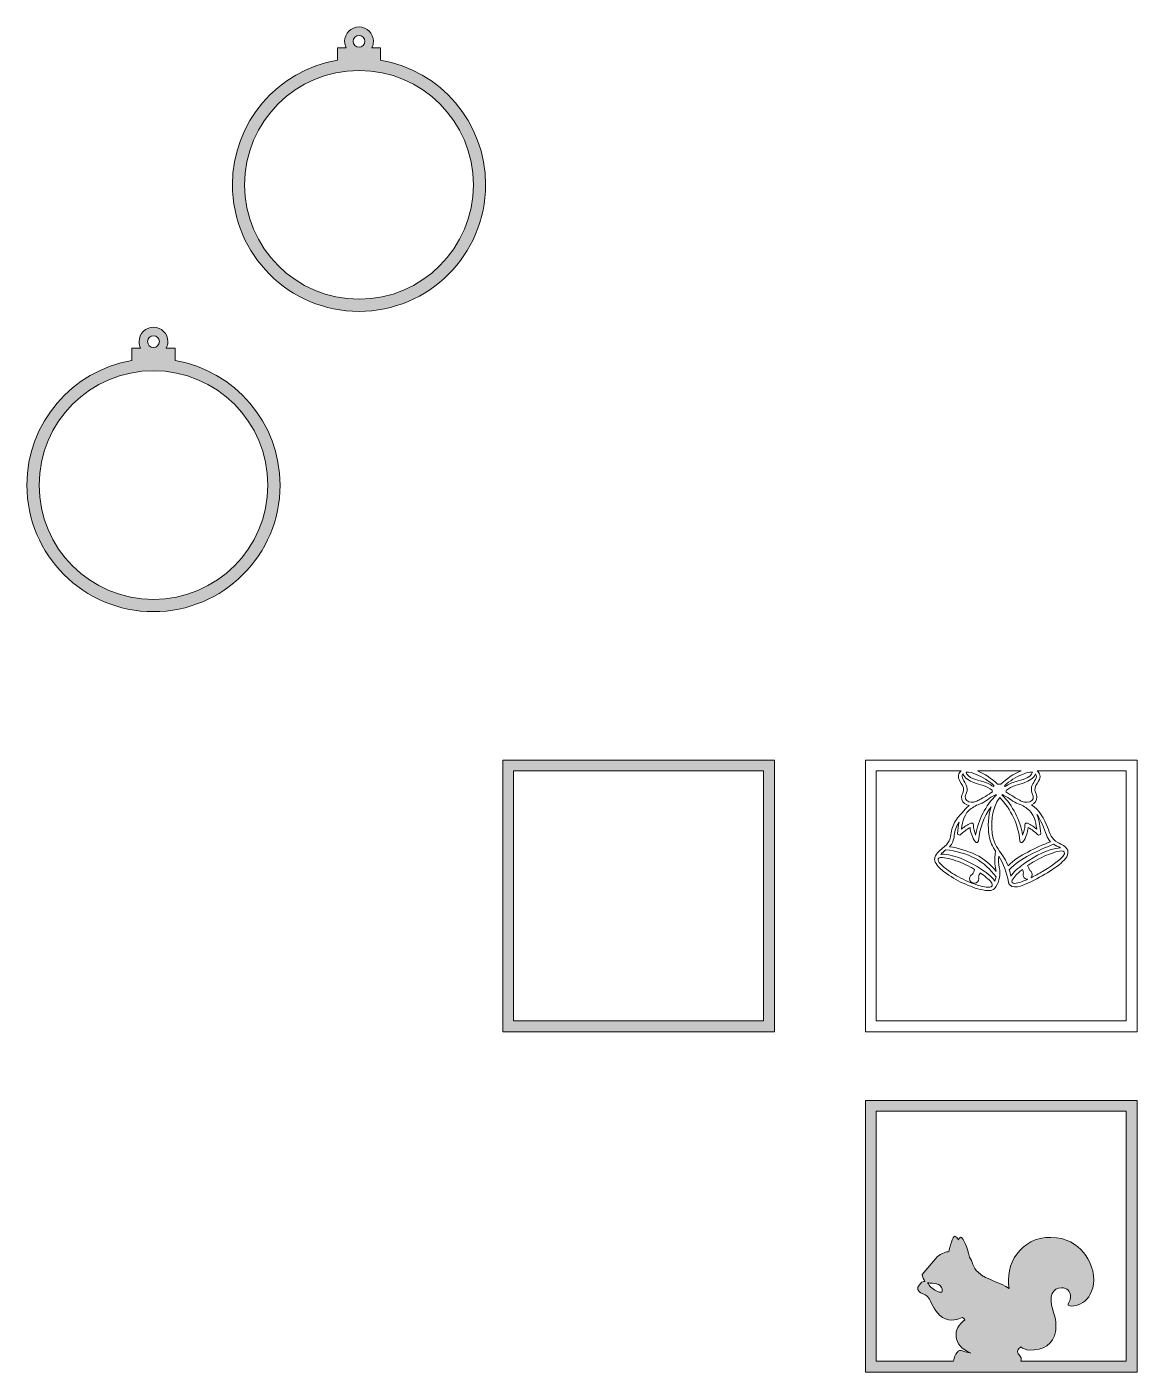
# Model space of a CAD drawing. Header units: inches. Extents: x -622 to 6982, y -2318 to 2869.
# Drawn here: x -622 to 3382, y -2318 to 2534 of the extents above; entities that cross this region are included whole.
import ezdxf

# ---------------------------------------------------------------- set-up
doc = ezdxf.new("R2010")
doc.units = ezdxf.units.IN
doc.header["$MEASUREMENT"] = 0
doc.layers.add('Layer 1', color=7, linetype='Continuous')

msp = doc.modelspace()

# ---------------------------------------------------------------- hatches: boundary and pattern name
at = {"layer": 'Layer 1', "true_color": 0x2a2844}
h = msp.add_hatch(color=179, dxfattribs=at)
h.dxf.hatch_style = 2
edge = h.paths.add_edge_path()
edge.add_spline(control_points=[(653.7, 2414.5), (653.7, 2414.5), (653.7, 2458.9), (653.7, 2458.9), (653.7, 2458.9), (622.1, 2458.9), (622.1, 2458.9), (625.7, 2466), (627.7, 2474), (627.7, 2482.5), (627.7, 2511.2), (604.5, 2534.4), (575.8, 2534.4), (547.2, 2534.4), (523.9, 2511.2), (523.9, 2482.5), (523.9, 2474), (526, 2466), (529.6, 2458.9), (529.6, 2458.9), (498, 2458.9), (498, 2458.9), (498, 2458.9), (498, 2414.5), (498, 2414.5), (283, 2377.6), (119.4, 2190.3), (119.4, 1964.8), (119.4, 1712.7), (323.8, 1508.4), (575.8, 1508.4), (827.9, 1508.4), (1032.2, 1712.7), (1032.2, 1964.8), (1032.2, 2190.3), (868.7, 2377.6), (653.7, 2414.5)], knot_values=[0, 0, 0, 0, 1, 1, 1, 2, 2, 2, 3, 3, 3, 4, 4, 4, 5, 5, 5, 6, 6, 6, 7, 7, 7, 8, 8, 8, 9, 9, 9, 10, 10, 10, 11, 11, 11, 12, 12, 12, 12], degree=3, periodic=1)
edge = h.paths.add_edge_path()
edge.add_spline(control_points=[(575.8, 2503.7), (587.6, 2503.7), (597.1, 2494.2), (597.1, 2482.5), (597.1, 2470.8), (587.6, 2461.3), (575.8, 2461.3), (564.1, 2461.3), (554.6, 2470.8), (554.6, 2482.5), (554.6, 2494.2), (564.1, 2503.7), (575.8, 2503.7)], knot_values=[0, 0, 0, 0, 1, 1, 1, 2, 2, 2, 3, 3, 3, 4, 4, 4, 4], degree=3, periodic=1)
edge = h.paths.add_edge_path()
edge.add_spline(control_points=[(575.8, 1552.4), (348, 1552.4), (163.3, 1737.1), (163.3, 1964.9), (163.3, 2192.7), (348, 2377.4), (575.8, 2377.4), (803.7, 2377.4), (988.3, 2192.7), (988.3, 1964.9), (988.3, 1737.1), (803.7, 1552.4), (575.8, 1552.4)], knot_values=[0, 0, 0, 0, 1, 1, 1, 2, 2, 2, 3, 3, 3, 4, 4, 4, 4], degree=3, periodic=1)
h = msp.add_hatch(color=179, dxfattribs=at)
h.dxf.hatch_style = 2
edge = h.paths.add_edge_path()
edge.add_spline(control_points=[(-87.7, 1331.4), (-87.7, 1331.4), (-87.7, 1375.7), (-87.7, 1375.7), (-87.7, 1375.7), (-119.3, 1375.7), (-119.3, 1375.7), (-115.7, 1382.8), (-113.7, 1390.8), (-113.7, 1399.3), (-113.7, 1428), (-136.9, 1451.2), (-165.5, 1451.2), (-194.2, 1451.2), (-217.4, 1428), (-217.4, 1399.3), (-217.4, 1390.8), (-215.4, 1382.8), (-211.8, 1375.7), (-211.8, 1375.7), (-243.4, 1375.7), (-243.4, 1375.7), (-243.4, 1375.7), (-243.4, 1331.4), (-243.4, 1331.4), (-458.4, 1294.4), (-621.9, 1107.1), (-621.9, 881.6), (-621.9, 629.5), (-417.6, 425.2), (-165.5, 425.2), (86.5, 425.2), (290.9, 629.5), (290.9, 881.6), (290.9, 1107.1), (127.3, 1294.4), (-87.7, 1331.4)], knot_values=[0, 0, 0, 0, 1, 1, 1, 2, 2, 2, 3, 3, 3, 4, 4, 4, 5, 5, 5, 6, 6, 6, 7, 7, 7, 8, 8, 8, 9, 9, 9, 10, 10, 10, 11, 11, 11, 12, 12, 12, 12], degree=3, periodic=1)
edge = h.paths.add_edge_path()
edge.add_spline(control_points=[(-165.5, 1420.6), (-153.8, 1420.6), (-144.3, 1411), (-144.3, 1399.3), (-144.3, 1387.6), (-153.8, 1378.1), (-165.5, 1378.1), (-177.3, 1378.1), (-186.8, 1387.6), (-186.8, 1399.3), (-186.8, 1411), (-177.3, 1420.6), (-165.5, 1420.6)], knot_values=[0, 0, 0, 0, 1, 1, 1, 2, 2, 2, 3, 3, 3, 4, 4, 4, 4], degree=3, periodic=1)
edge = h.paths.add_edge_path()
edge.add_spline(control_points=[(-165.5, 469.2), (-393.4, 469.2), (-578, 653.9), (-578, 881.7), (-578, 1109.5), (-393.4, 1294.2), (-165.5, 1294.2), (62.3, 1294.2), (247, 1109.5), (247, 881.7), (247, 653.9), (62.3, 469.2), (-165.5, 469.2)], knot_values=[0, 0, 0, 0, 1, 1, 1, 2, 2, 2, 3, 3, 3, 4, 4, 4, 4], degree=3, periodic=1)
at = {"layer": 'Layer 1', "true_color": 0x3e9984}
h = msp.add_hatch(color=125, dxfattribs=at)
h.dxf.hatch_style = 2
h.paths.add_polyline_path([(1094.2, -110.2), (1094.2, -1089.8), (2073.8, -1089.8), (2073.8, -110.2)])
h.paths.add_polyline_path([(2034.8, -1050.8), (1133.2, -1050.8), (1133.2, -149.2), (2034.8, -149.2)])
at = {"layer": 'Layer 1', "true_color": 0xa3d5f2}
h = msp.add_hatch(color=141, dxfattribs=at)
h.dxf.hatch_style = 2
h.paths.add_polyline_path([(2402.2, -1338.1), (2402.2, -2317.7), (3381.8, -2317.7), (3381.8, -1338.1)])
edge = h.paths.add_edge_path()
edge.add_spline(control_points=[(3342.8, -2278.7), (3342.8, -2278.7), (2962, -2278.7), (2962, -2278.7), (2963.2, -2276.4), (2963.6, -2273.6), (2963.8, -2270.1), (2964.6, -2258.9), (2946.1, -2252.1), (2951.7, -2239.2), (2953.7, -2234.7), (2957.4, -2230.7), (2962.1, -2226.9), (2970.1, -2232.6), (2980.2, -2237.3), (2992.5, -2238.1), (3044.2, -2241.4), (3080.6, -2214.9), (3087.2, -2172), (3090.6, -2150), (3089.7, -2129.1), (3078.1, -2093.6), (3061.8, -2044.3), (3077.3, -2012.3), (3109.2, -2013.4), (3130.1, -2014.1), (3141.1, -2024.4), (3142.2, -2046.5), (3143, -2061.6), (3128.3, -2074.4), (3133.5, -2076.6), (3164.6, -2089.5), (3231.9, -2058.4), (3224.8, -1970.5), (3221.5, -1929.7), (3181.9, -1832.8), (3071.2, -1831.7), (2960.5, -1830.6), (2903.3, -1931.9), (2920.9, -2016.7), (2889.4, -1992.9), (2841.4, -1987), (2808.2, -1957.6), (2789.4, -1940.9), (2788.5, -1916.9), (2777, -1903.2), (2768.3, -1862.6), (2756.2, -1837.4), (2748.2, -1832.2), (2744.4, -1829.7), (2741, -1833.7), (2738, -1840.7), (2733.4, -1834.1), (2728.9, -1829.2), (2724.8, -1827.6), (2717.2, -1824.6), (2705.7, -1868.6), (2703.3, -1883.3), (2696.9, -1882.9), (2676.6, -1888.1), (2661, -1902.3), (2661, -1902.3), (2606.7, -1965.8), (2606.7, -1965.8), (2606.7, -1971.2), (2612.9, -1985.5), (2616.2, -1990.8), (2609, -1990), (2602.8, -1995.1), (2596.8, -2002.5), (2585.9, -2015.6), (2592.2, -2025.3), (2601, -2031.3), (2609.8, -2037.4), (2624.7, -2038.7), (2633.5, -2055.1), (2642.2, -2071.5), (2652.8, -2103.7), (2680.6, -2120.5), (2709.5, -2138), (2739.5, -2127.1), (2750.5, -2121.3), (2753.1, -2119.9), (2757.4, -2123.5), (2761, -2129.3), (2715, -2159.9), (2715, -2222.6), (2782.2, -2249.1), (2782.2, -2249.1), (2767.8, -2248), (2746.9, -2240.3), (2733.6, -2235.4), (2719.4, -2267.4), (2720.3, -2278.7), (2720.3, -2278.7), (2441.2, -2278.7), (2441.2, -2278.7), (2441.2, -2278.7), (2441.2, -1377.1), (2441.2, -1377.1), (2441.2, -1377.1), (3342.8, -1377.1), (3342.8, -1377.1), (3342.8, -1377.1), (3342.8, -2278.7), (3342.8, -2278.7)], knot_values=[0, 0, 0, 0, 1, 1, 1, 2, 2, 2, 3, 3, 3, 4, 4, 4, 5, 5, 5, 6, 6, 6, 7, 7, 7, 8, 8, 8, 9, 9, 9, 10, 10, 10, 11, 11, 11, 12, 12, 12, 13, 13, 13, 14, 14, 14, 15, 15, 15, 16, 16, 16, 17, 17, 17, 18, 18, 18, 19, 19, 19, 20, 20, 20, 21, 21, 21, 22, 22, 22, 23, 23, 23, 24, 24, 24, 25, 25, 25, 26, 26, 26, 27, 27, 27, 28, 28, 28, 29, 29, 29, 30, 30, 30, 31, 31, 31, 32, 32, 32, 33, 33, 33, 34, 34, 34, 35, 35, 35, 35], degree=3, periodic=1)
edge = h.paths.add_edge_path()
edge.add_spline(control_points=[(2677.5, -2029.7), (2665.3, -2031.1), (2649.5, -2021.5), (2637.8, -2011.8), (2631.7, -2006.8), (2632.9, -2001), (2626.5, -1995.6), (2631.7, -1996.6), (2638.1, -1997), (2643.4, -1997.3), (2653.4, -1997.7), (2665.3, -1998.8), (2671.8, -2005.7), (2678.6, -2013.1), (2680.3, -2025.5), (2677.5, -2029.7)], knot_values=[0, 0, 0, 0, 1, 1, 1, 2, 2, 2, 3, 3, 3, 4, 4, 4, 5, 5, 5, 5], degree=3, periodic=1)

# ---------------------------------------------------------------- linework, layer by layer
at = {"layer": 'Layer 1', "lineweight": 0}
for points in [[(1094.2, -110.2), (1094.2, -1089.8), (2073.8, -1089.8), (2073.8, -110.2), (1094.2, -110.2)], [(2402.2, -110.2), (2402.2, -1089.8), (3381.8, -1089.8), (3381.8, -110.2), (2402.2, -110.2)], [(2034.8, -1050.8), (1133.2, -1050.8), (1133.2, -149.2), (2034.8, -149.2), (2034.8, -1050.8)], [(2402.2, -1338.1), (2402.2, -2317.7), (3381.8, -2317.7), (3381.8, -1338.1), (2402.2, -1338.1)]]:
    msp.add_lwpolyline(points, dxfattribs=at)
for points, knots in [([(653.7, 2414.5), (653.7, 2414.5), (653.7, 2458.9), (653.7, 2458.9), (653.7, 2458.9), (622.1, 2458.9), (622.1, 2458.9), (625.7, 2466), (627.7, 2474), (627.7, 2482.5), (627.7, 2511.2), (604.5, 2534.4), (575.8, 2534.4), (547.2, 2534.4), (523.9, 2511.2), (523.9, 2482.5), (523.9, 2474), (526, 2466), (529.6, 2458.9), (529.6, 2458.9), (498, 2458.9), (498, 2458.9), (498, 2458.9), (498, 2414.5), (498, 2414.5), (283, 2377.6), (119.4, 2190.3), (119.4, 1964.8), (119.4, 1712.7), (323.8, 1508.4), (575.8, 1508.4), (827.9, 1508.4), (1032.2, 1712.7), (1032.2, 1964.8), (1032.2, 2190.3), (868.7, 2377.6), (653.7, 2414.5)], [0, 0, 0, 0, 1, 1, 1, 2, 2, 2, 3, 3, 3, 4, 4, 4, 5, 5, 5, 6, 6, 6, 7, 7, 7, 8, 8, 8, 9, 9, 9, 10, 10, 10, 11, 11, 11, 12, 12, 12, 12]), ([(575.8, 2503.7), (587.6, 2503.7), (597.1, 2494.2), (597.1, 2482.5), (597.1, 2470.8), (587.6, 2461.3), (575.8, 2461.3), (564.1, 2461.3), (554.6, 2470.8), (554.6, 2482.5), (554.6, 2494.2), (564.1, 2503.7), (575.8, 2503.7)], [0, 0, 0, 0, 1, 1, 1, 2, 2, 2, 3, 3, 3, 4, 4, 4, 4]), ([(575.8, 1552.4), (348, 1552.4), (163.3, 1737.1), (163.3, 1964.9), (163.3, 2192.7), (348, 2377.4), (575.8, 2377.4), (803.7, 2377.4), (988.3, 2192.7), (988.3, 1964.9), (988.3, 1737.1), (803.7, 1552.4), (575.8, 1552.4)], [0, 0, 0, 0, 1, 1, 1, 2, 2, 2, 3, 3, 3, 4, 4, 4, 4]), ([(-87.7, 1331.4), (-87.7, 1331.4), (-87.7, 1375.7), (-87.7, 1375.7), (-87.7, 1375.7), (-119.3, 1375.7), (-119.3, 1375.7), (-115.7, 1382.8), (-113.7, 1390.8), (-113.7, 1399.3), (-113.7, 1428), (-136.9, 1451.2), (-165.5, 1451.2), (-194.2, 1451.2), (-217.4, 1428), (-217.4, 1399.3), (-217.4, 1390.8), (-215.4, 1382.8), (-211.8, 1375.7), (-211.8, 1375.7), (-243.4, 1375.7), (-243.4, 1375.7), (-243.4, 1375.7), (-243.4, 1331.4), (-243.4, 1331.4), (-458.4, 1294.4), (-621.9, 1107.1), (-621.9, 881.6), (-621.9, 629.5), (-417.6, 425.2), (-165.5, 425.2), (86.5, 425.2), (290.9, 629.5), (290.9, 881.6), (290.9, 1107.1), (127.3, 1294.4), (-87.7, 1331.4)], [0, 0, 0, 0, 1, 1, 1, 2, 2, 2, 3, 3, 3, 4, 4, 4, 5, 5, 5, 6, 6, 6, 7, 7, 7, 8, 8, 8, 9, 9, 9, 10, 10, 10, 11, 11, 11, 12, 12, 12, 12]), ([(-165.5, 1420.6), (-153.8, 1420.6), (-144.3, 1411), (-144.3, 1399.3), (-144.3, 1387.6), (-153.8, 1378.1), (-165.5, 1378.1), (-177.3, 1378.1), (-186.8, 1387.6), (-186.8, 1399.3), (-186.8, 1411), (-177.3, 1420.6), (-165.5, 1420.6)], [0, 0, 0, 0, 1, 1, 1, 2, 2, 2, 3, 3, 3, 4, 4, 4, 4]), ([(-165.5, 469.2), (-393.4, 469.2), (-578, 653.9), (-578, 881.7), (-578, 1109.5), (-393.4, 1294.2), (-165.5, 1294.2), (62.3, 1294.2), (247, 1109.5), (247, 881.7), (247, 653.9), (62.3, 469.2), (-165.5, 469.2)], [0, 0, 0, 0, 1, 1, 1, 2, 2, 2, 3, 3, 3, 4, 4, 4, 4]), ([(3342.8, -1050.8), (3342.8, -1050.8), (2441.2, -1050.8), (2441.2, -1050.8), (2441.2, -1050.8), (2441.2, -149.2), (2441.2, -149.2), (2441.2, -149.2), (2747.8, -149.2), (2747.8, -149.2), (2737.6, -157.1), (2733.6, -170.4), (2742.8, -186.5), (2749, -197.1), (2757.7, -206.3), (2755.7, -219.7), (2754.6, -227.8), (2749.5, -234.9), (2748.8, -243.2), (2747.6, -256.6), (2756.2, -266.8), (2768.2, -271.6), (2771, -272.8), (2773.8, -273.6), (2776.7, -274.2), (2772.1, -277.4), (2767.7, -281), (2763.8, -285), (2759.3, -289.5), (2755.6, -294.5), (2752.4, -299.8), (2739.5, -311.4), (2728.5, -325.1), (2720.9, -340.8), (2712.7, -357.6), (2711.5, -374.6), (2707.4, -392.5), (2704.5, -405.2), (2696.5, -414), (2687.5, -422), (2687.1, -422.3), (2686.7, -422.6), (2686.4, -423), (2673.2, -434.3), (2658, -444.2), (2652.5, -461.8), (2652.1, -462.9), (2652.1, -463.9), (2652.3, -464.8), (2650.9, -469.8), (2652, -476.1), (2656.7, -483.6), (2665.8, -498.2), (2680.5, -509.5), (2694.3, -519.4), (2715.8, -534.9), (2739.3, -547.7), (2763.6, -558.3), (2786.2, -568.2), (2810.1, -577.1), (2834.8, -580), (2847, -581.4), (2863.5, -582.1), (2870.9, -570.2), (2871.4, -569.4), (2871.6, -568.7), (2871.8, -567.9), (2871.8, -567.8), (2871.9, -567.7), (2871.9, -567.5), (2886, -546.4), (2890.1, -522.2), (2884.6, -497.5), (2881.4, -483.2), (2881.9, -470.1), (2882.9, -456.5), (2901.6, -485.7), (2911.4, -515.8), (2918, -550.3), (2918.1, -550.7), (2918.3, -551.1), (2918.4, -551.5), (2918.5, -552.6), (2918.8, -553.8), (2919.1, -555.1), (2919.2, -556), (2919.5, -557.1), (2920.2, -558.1), (2920.8, -559.3), (2921.5, -560), (2922.3, -560.6), (2940.2, -579.5), (2983.5, -556), (3000.9, -547.8), (3027.2, -535.5), (3052.6, -520.8), (3076.7, -504.6), (3093.3, -493.3), (3110.9, -481), (3123.7, -465.2), (3130.7, -456.6), (3133.4, -447.8), (3131.8, -440.8), (3132.4, -439.2), (3132.4, -437.5), (3131.6, -435.6), (3124.4, -420.6), (3109.9, -414.8), (3095.9, -407.6), (3072.3, -395.6), (3068, -375.3), (3058.6, -352.5), (3046.8, -323.6), (3028.8, -288.9), (3000.7, -271.8), (3000.8, -271.7), (3001, -271.7), (3001.1, -271.6), (3013.2, -266.8), (3021.6, -256.6), (3020.5, -243.2), (3019.9, -234.9), (3014.9, -227.8), (3013.6, -219.7), (3011.4, -206.6), (3020.4, -196.9), (3026.5, -186.5), (3035.9, -170.3), (3031.8, -157.1), (3021.6, -149.2), (3021.6, -149.2), (3342.8, -149.2), (3342.8, -149.2), (3342.8, -149.2), (3342.8, -1050.8), (3342.8, -1050.8)], [0, 0, 0, 0, 1, 1, 1, 2, 2, 2, 3, 3, 3, 4, 4, 4, 5, 5, 5, 6, 6, 6, 7, 7, 7, 8, 8, 8, 9, 9, 9, 10, 10, 10, 11, 11, 11, 12, 12, 12, 13, 13, 13, 14, 14, 14, 15, 15, 15, 16, 16, 16, 17, 17, 17, 18, 18, 18, 19, 19, 19, 20, 20, 20, 21, 21, 21, 22, 22, 22, 23, 23, 23, 24, 24, 24, 25, 25, 25, 26, 26, 26, 27, 27, 27, 28, 28, 28, 29, 29, 29, 30, 30, 30, 31, 31, 31, 32, 32, 32, 33, 33, 33, 34, 34, 34, 35, 35, 35, 36, 36, 36, 37, 37, 37, 38, 38, 38, 39, 39, 39, 40, 40, 40, 41, 41, 41, 42, 42, 42, 43, 43, 43, 44, 44, 44, 45, 45, 45, 45]), ([(2765.8, -200.4), (2761.2, -188.9), (2742.9, -171.3), (2753.8, -159.8), (2759.5, -175.9), (2777.4, -185.5), (2792.8, -191.3), (2815.2, -199.7), (2840.8, -202.5), (2858.7, -219.1), (2859, -220.9), (2859.5, -222.6), (2860.4, -224.2), (2852.1, -229.9), (2843.7, -235.5), (2835.4, -241), (2828.5, -244.8), (2821.7, -248.6), (2814.8, -252.4), (2810.2, -255), (2805.3, -257.5), (2800.4, -260.1), (2795.1, -261.7), (2789.6, -262.6), (2783.9, -262.2), (2771, -261.3), (2760, -255.2), (2762.3, -240.6), (2763.1, -236.1), (2765.7, -231.9), (2766.9, -227.5), (2769.7, -217.9), (2769.5, -209.7), (2765.8, -200.4)], [0, 0, 0, 0, 1, 1, 1, 2, 2, 2, 3, 3, 3, 4, 4, 4, 5, 5, 5, 6, 6, 6, 7, 7, 7, 8, 8, 8, 9, 9, 9, 10, 10, 10, 11, 11, 11, 11]), ([(2800.9, -161.6), (2825, -171.3), (2846.8, -185.4), (2865.9, -202.8), (2864.7, -203.7), (2863.7, -204.7), (2862.8, -205.8), (2851.3, -196.8), (2837.7, -191.8), (2823.6, -187.5), (2806.6, -182.3), (2769.1, -175.5), (2765.3, -153.8), (2776.9, -151.6), (2790.7, -157.5), (2800.9, -161.6)], [0, 0, 0, 0, 1, 1, 1, 2, 2, 2, 3, 3, 3, 4, 4, 4, 5, 5, 5, 5]), ([(2890.6, -197.2), (2888.7, -196.9), (2886.7, -196.7), (2884.7, -196.7), (2882.6, -196.7), (2880.7, -196.9), (2878.8, -197.2), (2858, -177.5), (2832.9, -159.7), (2805.7, -149.2), (2805.7, -149.2), (2963.5, -149.2), (2963.5, -149.2), (2936.4, -159.7), (2911.3, -177.5), (2890.6, -197.2)], [0, 0, 0, 0, 1, 1, 1, 2, 2, 2, 3, 3, 3, 4, 4, 4, 5, 5, 5, 5]), ([(2903.5, -202.8), (2922.6, -185.4), (2944.4, -171.3), (2968.4, -161.6), (2978.5, -157.6), (2992.4, -151.7), (3004.1, -153.8), (3000.2, -175.5), (2962.6, -182.4), (2945.8, -187.5), (2931.7, -191.8), (2918, -196.8), (2906.6, -205.8), (2905.7, -204.7), (2904.6, -203.7), (2903.5, -202.8)], [0, 0, 0, 0, 1, 1, 1, 2, 2, 2, 3, 3, 3, 4, 4, 4, 5, 5, 5, 5]), ([(3002.4, -227.5), (3003.7, -231.8), (3006.2, -236.2), (3007, -240.6), (3009.7, -255.2), (2998.1, -261.3), (2985.5, -262.2), (2979, -262.6), (2972.8, -261.5), (2966.8, -259.4), (2963.3, -257.6), (2959.8, -255.7), (2956.4, -253.8), (2950.1, -250.3), (2943.7, -246.8), (2937.3, -243.2), (2927.8, -237), (2918.4, -230.6), (2909, -224.2), (2909.8, -222.6), (2910.4, -220.9), (2910.7, -219.1), (2928.6, -202.4), (2954.2, -199.7), (2976.5, -191.3), (2991.9, -185.5), (3009.9, -175.9), (3015.5, -159.8), (3026.4, -171.3), (3008.2, -188.9), (3003.6, -200.4), (2999.8, -209.7), (2999.6, -218), (3002.4, -227.5)], [0, 0, 0, 0, 1, 1, 1, 2, 2, 2, 3, 3, 3, 4, 4, 4, 5, 5, 5, 6, 6, 6, 7, 7, 7, 8, 8, 8, 9, 9, 9, 10, 10, 10, 11, 11, 11, 11]), ([(2783.9, -284.9), (2789.9, -280.8), (2796, -276.9), (2802.2, -273.2), (2820.7, -268.4), (2838.7, -256.1), (2854.9, -244.4), (2861, -241.2), (2867, -238), (2873, -234.7), (2873.5, -234.9), (2874, -235.1), (2874.4, -235.2), (2834.9, -275), (2809.1, -325.8), (2799.6, -380.8), (2794.6, -369.1), (2791.8, -356.8), (2791.4, -343.5), (2791.3, -338.4), (2786.2, -335.9), (2781.8, -338), (2769.8, -343.7), (2758.9, -350.6), (2748.8, -358.8), (2752, -330.5), (2759, -302.2), (2783.9, -284.9)], [0, 0, 0, 0, 1, 1, 1, 2, 2, 2, 3, 3, 3, 4, 4, 4, 5, 5, 5, 6, 6, 6, 7, 7, 7, 8, 8, 8, 9, 9, 9, 9]), ([(2986.9, -338), (2982.5, -335.9), (2977.4, -338.4), (2977.2, -343.5), (2976.8, -356.8), (2974.1, -369.1), (2969.1, -380.8), (2959.6, -325.8), (2933.8, -275.2), (2894.4, -235.4), (2894.9, -235.2), (2895.4, -235), (2895.9, -234.9), (2902.5, -238.5), (2909.3, -242), (2916, -245.5), (2931.5, -256.7), (2948.6, -268.1), (2966.1, -272.9), (2972.5, -276.7), (2978.7, -280.7), (2984.7, -284.9), (3009.6, -302.4), (3016.7, -330.4), (3019.8, -358.8), (3009.8, -350.6), (2998.9, -343.7), (2986.9, -338)], [0, 0, 0, 0, 1, 1, 1, 2, 2, 2, 3, 3, 3, 4, 4, 4, 5, 5, 5, 6, 6, 6, 7, 7, 7, 8, 8, 8, 9, 9, 9, 9]), ([(2800, -451.4), (2770.2, -437.8), (2737.8, -426.8), (2705, -422.5), (2710.1, -417.5), (2714.4, -411.9), (2717.1, -405), (2722.9, -389.7), (2722.1, -372.9), (2727.7, -357.5), (2730.8, -349.1), (2734.9, -341.3), (2739.7, -334), (2736.8, -347.4), (2735.5, -361.3), (2734.5, -374.5), (2734, -380.2), (2741.7, -382.8), (2745.5, -379.1), (2755.7, -368.9), (2766.9, -360.5), (2779.3, -353.7), (2781.4, -371.9), (2787.4, -388.8), (2797.7, -404.4), (2801.4, -409.9), (2809, -407.4), (2809.7, -401.1), (2814, -356.6), (2829.9, -314.5), (2855.1, -278.4), (2844, -311.9), (2843, -349.9), (2848.1, -383), (2851.4, -405.2), (2860, -421.7), (2871.3, -439.2), (2870.3, -454.1), (2866.9, -469.6), (2868.7, -484.5), (2869.8, -493.9), (2872.8, -502.6), (2874, -511.8), (2852.7, -487.8), (2829.4, -464.8), (2800, -451.4)], [0, 0, 0, 0, 1, 1, 1, 2, 2, 2, 3, 3, 3, 4, 4, 4, 5, 5, 5, 6, 6, 6, 7, 7, 7, 8, 8, 8, 9, 9, 9, 10, 10, 10, 11, 11, 11, 12, 12, 12, 13, 13, 13, 14, 14, 14, 15, 15, 15, 15]), ([(3019.9, -306.7), (3036.1, -328.6), (3046.4, -357.3), (3055, -379.7), (3058.6, -389), (3063, -397.4), (3069.4, -404.5), (3041.4, -415.1), (3014.4, -428.3), (2987.6, -441.8), (2961.4, -455), (2937, -471.2), (2916.4, -492), (2912.9, -482.6), (2908.8, -473.4), (2903.6, -464.8), (2889.3, -441.1), (2869.5, -420.4), (2863, -392.9), (2852.1, -346.8), (2856.3, -284.5), (2886.2, -245.3), (2927.4, -287.4), (2953.3, -342.2), (2959, -401.1), (2959.6, -407.4), (2967.3, -409.9), (2971, -404.4), (2981.3, -388.8), (2987.3, -371.9), (2989.3, -353.7), (3001.8, -360.5), (3013, -368.9), (3023.2, -379.1), (3026.9, -382.8), (3034.6, -380.3), (3034.2, -374.5), (3032.4, -351.9), (3029.9, -327.4), (3019.9, -306.7)], [0, 0, 0, 0, 1, 1, 1, 2, 2, 2, 3, 3, 3, 4, 4, 4, 5, 5, 5, 6, 6, 6, 7, 7, 7, 8, 8, 8, 9, 9, 9, 10, 10, 10, 11, 11, 11, 12, 12, 12, 13, 13, 13, 13]), ([(2819.7, -504.1), (2781, -478.5), (2732.6, -454), (2685.6, -450), (2681.5, -449.7), (2677.3, -449.8), (2673.5, -450.4), (2678.6, -444.3), (2685.1, -439.2), (2691.6, -434.1), (2727.8, -436.6), (2766.1, -448.9), (2798.5, -464.9), (2828.6, -479.7), (2851.8, -505.6), (2873.4, -530.7), (2872.4, -536.2), (2870.8, -541.6), (2868.6, -546.7), (2858.1, -528.5), (2831.3, -511.8), (2819.7, -504.1)], [0, 0, 0, 0, 1, 1, 1, 2, 2, 2, 3, 3, 3, 4, 4, 4, 5, 5, 5, 6, 6, 6, 7, 7, 7, 7]), ([(2978.2, -481.3), (2960.5, -493.6), (2942.9, -507.4), (2929.5, -524.4), (2928.6, -525.7), (2927.6, -527), (2926.6, -528.3), (2925, -520.8), (2923.1, -513.3), (2920.9, -505.9), (2941.8, -483.4), (2966.8, -466.6), (2994.1, -452.9), (3022.4, -438.7), (3050.9, -424.6), (3080.7, -413.9), (3088.4, -418.7), (3097.4, -422), (3105.2, -426.6), (3060.7, -428.5), (3013.4, -456.8), (2978.2, -481.3)], [0, 0, 0, 0, 1, 1, 1, 2, 2, 2, 3, 3, 3, 4, 4, 4, 5, 5, 5, 6, 6, 6, 7, 7, 7, 7]), ([(2999.4, -511.8), (2998.1, -510.4), (2996.6, -509.4), (2995, -508.5), (2992.3, -502.6), (2989.7, -496.7), (2987.1, -490.8), (2993.1, -486.6), (2999.2, -482.7), (3005.5, -478.9), (3026.4, -466.3), (3048.6, -455), (3071.8, -447.1), (3081.2, -443.9), (3109.7, -432.6), (3118.9, -441.2), (3134.3, -455.4), (3049.5, -506.9), (3040.6, -512.1), (3027.2, -520), (3013.6, -527.6), (2999.5, -534.4), (3005.3, -528.1), (3005.4, -518.3), (2999.4, -511.8)], [0, 0, 0, 0, 1, 1, 1, 2, 2, 2, 3, 3, 3, 4, 4, 4, 5, 5, 5, 6, 6, 6, 7, 7, 7, 8, 8, 8, 8]), ([(2794.4, -554.1), (2803.6, -554.1), (2811.1, -546.7), (2811.1, -537.4), (2811.1, -535.5), (2810.7, -533.7), (2810.1, -532), (2811.9, -526.8), (2813.7, -521.7), (2815.4, -516.6), (2823.1, -521.8), (2830.6, -527.3), (2837.6, -533.4), (2844.2, -539.1), (2861, -552.2), (2859.7, -562.9), (2859.5, -563.4), (2859.4, -563.8), (2859.3, -564.3), (2852, -573.9), (2824.5, -565.6), (2815.9, -563.4), (2791.6, -557.2), (2768.1, -547.2), (2745.8, -535.7), (2725.5, -525.2), (2705.5, -513.2), (2688, -498.4), (2682.1, -493.4), (2659.6, -475.8), (2664.8, -466), (2670.2, -455.8), (2703.3, -465.8), (2710.4, -467.7), (2734.9, -474.2), (2758.4, -484.3), (2780.8, -496.1), (2785.9, -498.8), (2790.9, -501.6), (2796, -504.5), (2794.1, -510.5), (2791.7, -516.2), (2788.8, -521.7), (2782.3, -524.1), (2777.7, -530.2), (2777.7, -537.4), (2777.7, -546.7), (2785.2, -554.1), (2794.4, -554.1)], [0, 0, 0, 0, 1, 1, 1, 2, 2, 2, 3, 3, 3, 4, 4, 4, 5, 5, 5, 6, 6, 6, 7, 7, 7, 8, 8, 8, 9, 9, 9, 10, 10, 10, 11, 11, 11, 12, 12, 12, 13, 13, 13, 14, 14, 14, 15, 15, 15, 16, 16, 16, 16]), ([(2975, -534.6), (2978.4, -538.3), (2983, -540), (2987.7, -539.9), (2982.9, -542), (2978.1, -544), (2973.3, -545.8), (2965.6, -548.7), (2937.9, -560.9), (2931.3, -551.6), (2926.6, -541.5), (2946.6, -524), (2952.5, -518.3), (2957.5, -513.6), (2962.7, -509), (2968.1, -504.7), (2969.8, -508.3), (2971.2, -511.9), (2972.4, -515.7), (2969.3, -521.7), (2970.1, -529.3), (2975, -534.6)], [0, 0, 0, 0, 1, 1, 1, 2, 2, 2, 3, 3, 3, 4, 4, 4, 5, 5, 5, 6, 6, 6, 7, 7, 7, 7]), ([(3342.8, -2278.7), (3342.8, -2278.7), (2962, -2278.7), (2962, -2278.7), (2963.2, -2276.4), (2963.6, -2273.6), (2963.8, -2270.1), (2964.6, -2258.9), (2946.1, -2252.1), (2951.7, -2239.2), (2953.7, -2234.7), (2957.4, -2230.7), (2962.1, -2226.9), (2970.1, -2232.6), (2980.2, -2237.3), (2992.5, -2238.1), (3044.2, -2241.4), (3080.6, -2214.9), (3087.2, -2172), (3090.6, -2150), (3089.7, -2129.1), (3078.1, -2093.6), (3061.8, -2044.3), (3077.3, -2012.3), (3109.2, -2013.4), (3130.1, -2014.1), (3141.1, -2024.4), (3142.2, -2046.5), (3143, -2061.6), (3128.3, -2074.4), (3133.5, -2076.6), (3164.6, -2089.5), (3231.9, -2058.4), (3224.8, -1970.5), (3221.5, -1929.7), (3181.9, -1832.8), (3071.2, -1831.7), (2960.5, -1830.6), (2903.3, -1931.9), (2920.9, -2016.7), (2889.4, -1992.9), (2841.4, -1987), (2808.2, -1957.6), (2789.4, -1940.9), (2788.5, -1916.9), (2777, -1903.2), (2768.3, -1862.6), (2756.2, -1837.4), (2748.2, -1832.2), (2744.4, -1829.7), (2741, -1833.7), (2738, -1840.7), (2733.4, -1834.1), (2728.9, -1829.2), (2724.8, -1827.6), (2717.2, -1824.6), (2705.7, -1868.6), (2703.3, -1883.3), (2696.9, -1882.9), (2676.6, -1888.1), (2661, -1902.3), (2661, -1902.3), (2606.7, -1965.8), (2606.7, -1965.8), (2606.7, -1971.2), (2612.9, -1985.5), (2616.2, -1990.8), (2609, -1990), (2602.8, -1995.1), (2596.8, -2002.5), (2585.9, -2015.6), (2592.2, -2025.3), (2601, -2031.3), (2609.8, -2037.4), (2624.7, -2038.7), (2633.5, -2055.1), (2642.2, -2071.5), (2652.8, -2103.7), (2680.6, -2120.5), (2709.5, -2138), (2739.5, -2127.1), (2750.5, -2121.3), (2753.1, -2119.9), (2757.4, -2123.5), (2761, -2129.3), (2715, -2159.9), (2715, -2222.6), (2782.2, -2249.1), (2782.2, -2249.1), (2767.8, -2248), (2746.9, -2240.3), (2733.6, -2235.4), (2719.4, -2267.4), (2720.3, -2278.7), (2720.3, -2278.7), (2441.2, -2278.7), (2441.2, -2278.7), (2441.2, -2278.7), (2441.2, -1377.1), (2441.2, -1377.1), (2441.2, -1377.1), (3342.8, -1377.1), (3342.8, -1377.1), (3342.8, -1377.1), (3342.8, -2278.7), (3342.8, -2278.7)], [0, 0, 0, 0, 1, 1, 1, 2, 2, 2, 3, 3, 3, 4, 4, 4, 5, 5, 5, 6, 6, 6, 7, 7, 7, 8, 8, 8, 9, 9, 9, 10, 10, 10, 11, 11, 11, 12, 12, 12, 13, 13, 13, 14, 14, 14, 15, 15, 15, 16, 16, 16, 17, 17, 17, 18, 18, 18, 19, 19, 19, 20, 20, 20, 21, 21, 21, 22, 22, 22, 23, 23, 23, 24, 24, 24, 25, 25, 25, 26, 26, 26, 27, 27, 27, 28, 28, 28, 29, 29, 29, 30, 30, 30, 31, 31, 31, 32, 32, 32, 33, 33, 33, 34, 34, 34, 35, 35, 35, 35]), ([(2677.5, -2029.7), (2665.3, -2031.1), (2649.5, -2021.5), (2637.8, -2011.8), (2631.7, -2006.8), (2632.9, -2001), (2626.5, -1995.6), (2631.7, -1996.6), (2638.1, -1997), (2643.4, -1997.3), (2653.4, -1997.7), (2665.3, -1998.8), (2671.8, -2005.7), (2678.6, -2013.1), (2680.3, -2025.5), (2677.5, -2029.7)], [0, 0, 0, 0, 1, 1, 1, 2, 2, 2, 3, 3, 3, 4, 4, 4, 5, 5, 5, 5])]:
    msp.add_open_spline(points, degree=3, knots=knots, dxfattribs=at)

doc.saveas('drawing.dxf')
